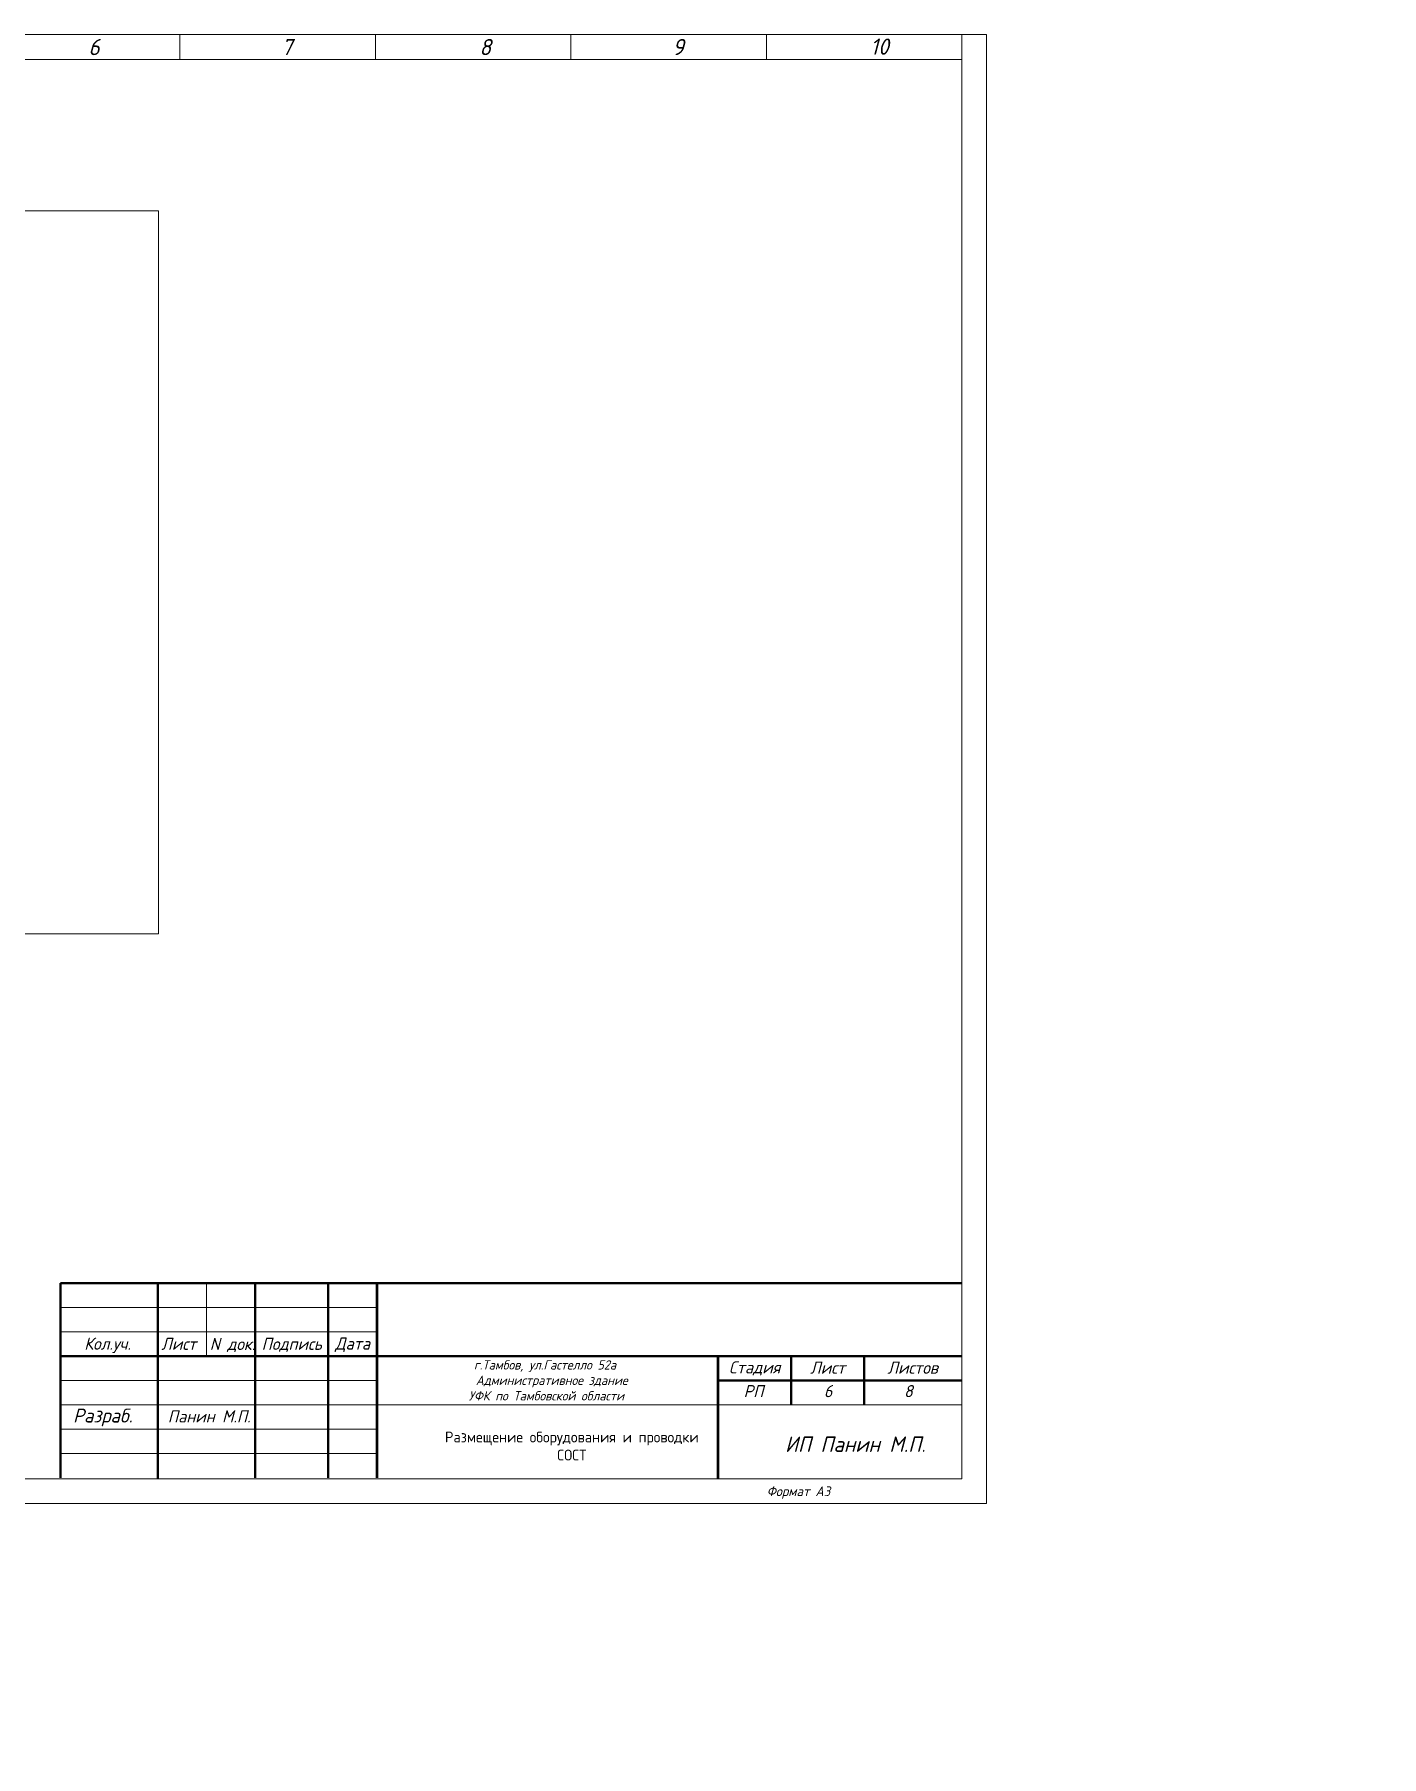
# Model space of a CAD drawing. Header units: inches. Extents: x 846 to 2125, y 393 to 1751.
# Drawn here: x 918.8 to 1005.9, y 1025.6 to 1137 of the extents above; entities that cross this region are included whole.
import ezdxf

# ---------------------------------------------------------------- set-up
doc = ezdxf.new("R2010")
doc.units = ezdxf.units.IN
doc.header["$MEASUREMENT"] = 0
doc.linetypes.add('Caddy_Solid', pattern=[0])
doc.layers.add('BLK_12_THHN', color=9, linetype='Continuous')
doc.layers.add('DESC', color=7, linetype='Continuous')
doc.styles.get("Standard").update_dxf_attribs({"font": 'GOST_Common Italic_0.ttf'})

msp = doc.modelspace()

# ---------------------------------------------------------------- hatches: boundary and pattern name
at = {"layer": 'BLK_12_THHN'}
h = msp.add_hatch(dxfattribs=at)
h.set_pattern_fill('ANSI31', color=1)
h.paths.add_polyline_path([(2122.85, 392.91), (2125.43, 392.91), (2125.43, 393.99), (2122.85, 393.99)], flags=9)
h.paths.add_polyline_path([(2118.44, 392.99), (2120.84, 392.99), (2120.84, 393.94), (2118.44, 393.94)], flags=9)
h.paths.add_polyline_path([(2114.54, 393.02), (2117.15, 393.02), (2117.15, 393.96), (2114.54, 393.96)], flags=9)
h.paths.add_polyline_path([(2111.75, 392.98), (2114.04, 392.98), (2114.04, 393.93), (2111.75, 393.93)], flags=9)
h.paths.add_polyline_path([(2108.06, 392.75), (2111.05, 392.75), (2111.05, 393.98), (2108.06, 393.98)], flags=9)
h.paths.add_polyline_path([(2105.57, 392.98), (2107.39, 392.98), (2107.39, 393.93), (2105.57, 393.93)], flags=9)
h.paths.add_polyline_path([(937.41, 1043.99), (939.99, 1043.99), (939.99, 1045.08), (937.41, 1045.08)], flags=9)
h.paths.add_polyline_path([(933.01, 1044.08), (935.4, 1044.08), (935.4, 1045.02), (933.01, 1045.02)], flags=9)
h.paths.add_polyline_path([(929.1, 1044.1), (931.71, 1044.1), (931.71, 1045.05), (929.1, 1045.05)], flags=9)
h.paths.add_polyline_path([(926.31, 1044.07), (928.6, 1044.07), (928.6, 1045.01), (926.31, 1045.01)], flags=9)
h.paths.add_polyline_path([(922.63, 1043.84), (925.62, 1043.84), (925.62, 1045.06), (922.63, 1045.06)], flags=9)
h.paths.add_polyline_path([(920.13, 1044.07), (921.96, 1044.07), (921.96, 1045.01), (920.13, 1045.01)], flags=9)
h.paths.add_polyline_path([(934.48, 1135.42), (935.92, 1135.42), (935.92, 1137.01), (934.48, 1137.01)], flags=9)
h.paths.add_polyline_path([(922, 1135.44), (923.33, 1135.44), (923.33, 1137.01), (922, 1137.01)], flags=9)
h.paths.add_polyline_path([(909.2, 1135.44), (910.59, 1135.44), (910.59, 1137.01), (909.2, 1137.01)], flags=9)
h.paths.add_polyline_path([(896.72, 1135.44), (898.11, 1135.44), (898.11, 1137.01), (896.72, 1137.01)], flags=9)
h.paths.add_polyline_path([(883.92, 1135.44), (885.31, 1135.44), (885.31, 1137.01), (883.92, 1137.01)], flags=9)
h.paths.add_polyline_path([(871.44, 1135.42), (872.83, 1135.42), (872.83, 1136.99), (871.44, 1136.99)], flags=9)
h.paths.add_polyline_path([(858.64, 1135.42), (859.86, 1135.42), (859.86, 1136.99), (858.64, 1136.99)], flags=9)
h = msp.add_hatch(dxfattribs=at)
h.set_pattern_fill('ANSI31', color=1)
h.paths.add_polyline_path([(2122.85, 392.91), (2125.43, 392.91), (2125.43, 393.99), (2122.85, 393.99)], flags=9)
h.paths.add_polyline_path([(2118.44, 392.99), (2120.84, 392.99), (2120.84, 393.94), (2118.44, 393.94)], flags=9)
h.paths.add_polyline_path([(2114.54, 393.02), (2117.15, 393.02), (2117.15, 393.96), (2114.54, 393.96)], flags=9)
h.paths.add_polyline_path([(2111.75, 392.98), (2114.04, 392.98), (2114.04, 393.93), (2111.75, 393.93)], flags=9)
h.paths.add_polyline_path([(2108.06, 392.75), (2111.05, 392.75), (2111.05, 393.98), (2108.06, 393.98)], flags=9)
h.paths.add_polyline_path([(2105.57, 392.98), (2107.39, 392.98), (2107.39, 393.93), (2105.57, 393.93)], flags=9)
h.paths.add_polyline_path([(937.41, 1043.99), (939.99, 1043.99), (939.99, 1045.08), (937.41, 1045.08)], flags=9)
h.paths.add_polyline_path([(933.01, 1044.08), (935.4, 1044.08), (935.4, 1045.02), (933.01, 1045.02)], flags=9)
h.paths.add_polyline_path([(929.1, 1044.1), (931.71, 1044.1), (931.71, 1045.05), (929.1, 1045.05)], flags=9)
h.paths.add_polyline_path([(926.31, 1044.07), (928.6, 1044.07), (928.6, 1045.01), (926.31, 1045.01)], flags=9)
h.paths.add_polyline_path([(922.63, 1043.84), (925.62, 1043.84), (925.62, 1045.06), (922.63, 1045.06)], flags=9)
h.paths.add_polyline_path([(920.13, 1044.07), (921.96, 1044.07), (921.96, 1045.01), (920.13, 1045.01)], flags=9)
h.paths.add_polyline_path([(934.48, 1135.42), (935.92, 1135.42), (935.92, 1137.01), (934.48, 1137.01)], flags=9)
h.paths.add_polyline_path([(922, 1135.44), (923.33, 1135.44), (923.33, 1137.01), (922, 1137.01)], flags=9)
h.paths.add_polyline_path([(909.2, 1135.44), (910.59, 1135.44), (910.59, 1137.01), (909.2, 1137.01)], flags=9)
h.paths.add_polyline_path([(896.72, 1135.44), (898.11, 1135.44), (898.11, 1137.01), (896.72, 1137.01)], flags=9)
h.paths.add_polyline_path([(883.92, 1135.44), (885.31, 1135.44), (885.31, 1137.01), (883.92, 1137.01)], flags=9)
h.paths.add_polyline_path([(871.44, 1135.42), (872.83, 1135.42), (872.83, 1136.99), (871.44, 1136.99)], flags=9)
h.paths.add_polyline_path([(858.64, 1135.42), (859.86, 1135.42), (859.86, 1136.99), (858.64, 1136.99)], flags=9)

# ---------------------------------------------------------------- linework, layer by layer
at = {"layer": 'BLK_12_THHN', "color": 0, "lineweight": 15}
msp.add_lwpolyline([(915.44, 1125.64), (926.8, 1125.64), (926.8, 1078.85), (915.44, 1078.85)], close=True, dxfattribs=at)
at = {"layer": 'DESC', "color": 0, "linetype": 'Caddy_Solid', "lineweight": 15}
for p, q in [((928.18, 1135.44), (928.18, 1137.04)), ((940.82, 1135.44), (940.82, 1137.04)), ((953.46, 1135.44), (953.46, 1137.04)), ((966.1, 1135.44), (966.1, 1137.04)), ((978.74, 1135.44), (978.74, 1137.04)), ((852.34, 1135.42), (978.74, 1135.42)), ((978.74, 1135.42), (978.74, 1043.6)), ((978.74, 1043.6), (848.5, 1043.6))]:
    msp.add_line(p, q, dxfattribs=at)
at = {"layer": 'DESC', "color": 0, "lineweight": 15}
for p, q in [((929.9, 1056.26), (929.9, 1051.54)), ((920.45, 1054.69), (940.92, 1054.69)), ((920.45, 1053.11), (940.92, 1053.11)), ((920.45, 1049.96), (940.92, 1049.96)), ((920.45, 1048.39), (940.92, 1048.39)), ((940.92, 1048.39), (978.72, 1048.39)), ((920.45, 1046.81), (940.92, 1046.81)), ((920.45, 1045.24), (940.92, 1045.24))]:
    msp.add_line(p, q, dxfattribs=at)
msp.add_lwpolyline([(845.94, 1042), (980.34, 1042), (980.34, 1137.04), (845.94, 1137.04)], close=True, dxfattribs=at)
at = {"layer": 'DESC', "color": 0, "lineweight": 15, "const_width": 0.158}
for points in [[(920.45, 1056.26), (978.72, 1056.26)], [(920.45, 1056.26), (920.45, 1043.66)], [(926.75, 1056.26), (926.75, 1043.6)], [(933.05, 1056.26), (933.05, 1043.66)], [(937.77, 1056.26), (937.77, 1043.66)], [(940.92, 1056.26), (940.92, 1043.66)], [(920.45, 1051.54), (978.72, 1051.54)], [(962.97, 1043.6), (962.97, 1051.54)], [(967.7, 1048.39), (967.7, 1051.54)], [(972.42, 1048.39), (972.42, 1051.54)], [(962.97, 1049.96), (978.72, 1049.96)]]:
    msp.add_lwpolyline(points, dxfattribs=at)

# ---------------------------------------------------------------- texts
at = {"layer": 'DESC', "color": 0, "lineweight": 13}
for s, height, p in [('6', 1.05, (922.26, 1135.7)), ('7', 1.05, (934.74, 1135.7)), ('8', 1.05, (947.54, 1135.7)), ('9', 1.05, (960.02, 1135.7)), ('10', 1.048, (972.82, 1135.73)), ('Формат А3', 0.629, (966.12, 1042.48))]:
    msp.add_text(s, height=height, dxfattribs=at).set_placement(p)
at = {"layer": 'DESC', "color": 0, "lineweight": 15}
for s, p in [('Кол.уч.', (921.99, 1051.95)), ('Лист', (926.97, 1051.94)), ('N док.', (930.11, 1051.93)), ('РП', (964.63, 1048.88)), ('6', (969.82, 1048.88)), ('8', (975, 1048.88))]:
    msp.add_text(s, height=0.787, dxfattribs=at).set_placement(p)
at = {"layer": 'DESC', "color": 0, "lineweight": 15, "attachment_point": 5}
for s, insert, char_height, width in [('Подпись', (935.41, 1052.27), 0.787, 4.725), ('Дата', (939.34, 1052.27), 0.787, 3.15), ('Стадия', (965.34, 1050.75), 0.787, 4.725), ('Лист', (970.06, 1050.79), 0.787, 5.67), ('Листов', (975.56, 1050.79), 0.787, 5.3325), ('Разраб.', (923.19, 1047.57), 0.9, 7.0924), ('{\\fGOST Common|b0|i0|c204|p34;Размещение оборудования и проводки\\PСОСТ}', (953.52, 1045.72), 0.7, 25.2)]:
    msp.add_mtext(s, dxfattribs=dict(at, insert=insert, char_height=char_height, width=width))
at = {"layer": 'DESC', "color": 0, "lineweight": 15, "attachment_point": 1}
for s, width, heights, insert, char_height in [('\\pi24.61185;г.Тамбов, ул.Гастелло 52а\\P\\pi24.36617; Административное здание \\P\\pi24.27003;УФК по Тамбовской области', 59.1919, [0], (922.58, 1051.27), 0.6), ('\\pi4.80835;ИП Панин М.П.', 17.9743, [1.74], (962.5, 1046.34), 1)]:
    msp.add_mtext_dynamic_manual_height_columns(s, width=width, gutter_width=1, heights=heights, dxfattribs=dict(at, insert=insert, char_height=char_height))
at = {"layer": 'DESC', "lineweight": 15, "insert": (930.07, 1047.64), "char_height": 0.787, "width": 6.3, "attachment_point": 5}
msp.add_mtext('Панин М.П.', dxfattribs=at)

doc.saveas('drawing.dxf')
